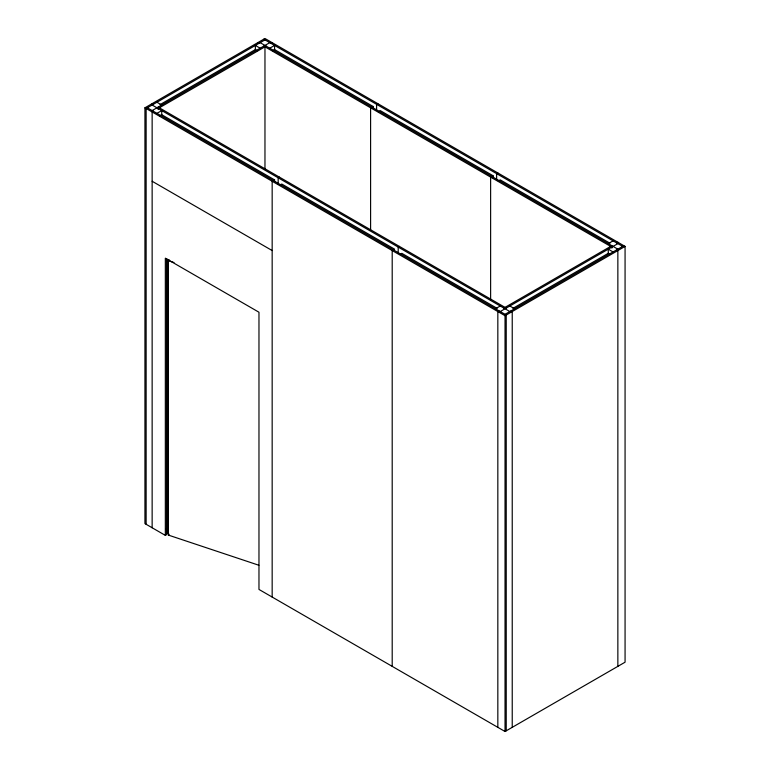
<?xml version="1.0" encoding="UTF-8"?>
<svg xmlns="http://www.w3.org/2000/svg" width="770" height="770" viewBox="0 0 770 770"><rect width="100%" height="100%" fill="white"/><g stroke="black" fill="none" stroke-linecap="round" stroke-linejoin="round"><path stroke-width="1.16" d="M258.884 565.257L168.322 535.073L168.322 260.645L169.169 259.798M168.322 535.073L169.169 534.226M165.338 535.381L144.933 523.6L144.933 107.8L264.967 38.5L625.067 246.4L625.067 662.2L505.033 731.5L258.97 589.435L258.97 312.235L165.338 258.181L165.338 535.381L166.541 534.688L166.541 258.691M264.967 39.886L146.136 108.493L146.136 524.293M160.044 104.624L255.37 49.588L257.286 50.695M152.142 110.572L269.769 42.658M153.336 111.265L152.142 111.958L152.142 527.758M158.139 108.493L266.17 46.123M270.973 43.351L272.166 42.658M156.945 113.344L161.738 110.572L161.738 115.375M269.769 48.202L274.572 45.43L274.572 50.233M159.823 115.837L161.738 114.73L274.572 179.872L274.572 181.951M272.647 50.695L274.572 49.588L372.998 106.414L372.998 108.493M372.998 106.414L370.601 107.8L370.601 230.374M377.8 103.642L376.597 104.335L376.597 110.341M378.282 111.679L380.197 110.572L493.031 175.714L493.031 177.793M274.572 179.872L272.166 181.258L272.166 597.058M279.375 177.1L278.172 177.793L278.172 183.799M279.856 185.137L281.772 184.03L394.606 249.172L392.2 250.558L392.2 666.358M493.031 175.714L490.625 177.1L490.625 299.674M497.834 172.942L496.631 173.635L496.631 179.641M498.306 180.979L500.231 179.872L609.956 243.224M399.399 246.4L398.206 247.093L398.206 253.099M399.88 254.437L401.805 253.33L497.122 308.356M495.428 308.77L500.231 305.998M608.262 243.628L613.055 240.856M499.027 310.849L497.834 311.542L497.834 727.342M503.83 308.077L611.861 245.707L611.861 248.113M616.664 242.935L617.858 242.242M500.231 311.542L617.858 243.628M512.945 308.356L608.262 253.33L610.177 254.437M505.033 314.314L623.864 245.707M144.933 107.8L505.033 315.7L625.067 246.4M168.322 260.645L173.981 262.531M263.773 39.193L622.66 246.4M260.164 42.658L617.858 249.172M257.767 42.658L258.97 43.351M263.773 46.123L611.861 247.093M616.664 249.865L617.858 250.558L617.858 666.358M260.164 48.202L255.37 45.43L255.37 50.233M613.055 251.944L608.262 249.172L608.262 253.975M156.945 102.256L161.738 105.028M509.836 305.998L514.63 308.77M152.142 103.642L153.336 104.335M506.227 308.077L158.139 107.107L158.139 109.513M511.03 310.849L512.233 311.542L512.233 727.342M152.142 105.028L509.836 311.542M147.34 107.8L506.227 315.007L506.227 730.807M152.142 181.258L272.166 250.558M166.147 528.913L168.139 530.068M505.033 315.7L505.033 731.5M264.967 45.43L264.967 169.39M167.696 259.307L167.696 533.735"/></g></svg>
